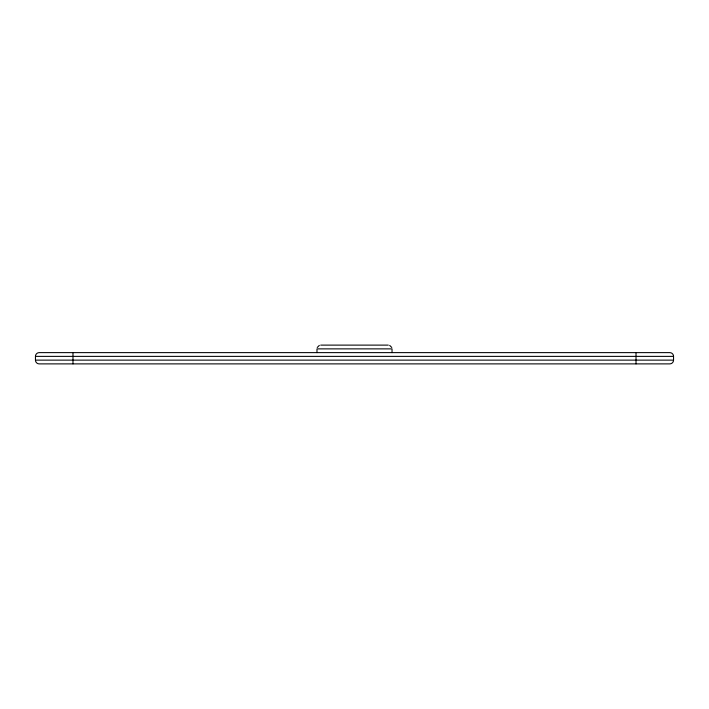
<?xml version="1.0" encoding="UTF-8"?>
<svg xmlns="http://www.w3.org/2000/svg" width="709" height="709" viewBox="0 0 709 709"><rect width="100%" height="100%" fill="white"/><g stroke="black" fill="none" stroke-linecap="round" stroke-linejoin="round"><path stroke-width="1.06" d="M316.967 352.621L316.994 348.872L392.033 348.872L392.033 352.621M317.224 347.49L319.334 345.38M320.716 345.115L388.284 345.115M35.45 356.379L673.55 356.379L673.55 360.128A3.758 3.758 0 0 1 669.792 363.885L39.208 363.885A3.758 3.758 0 0 1 35.45 360.128L35.45 356.379A3.758 3.758 0 0 1 39.208 352.621L669.792 352.621A3.758 3.758 0 0 1 673.55 356.379M35.45 360.128L673.55 360.128M389.666 345.38L391.776 347.49M636.017 352.639L636.017 363.868M72.983 352.639L72.983 363.868"/></g></svg>
